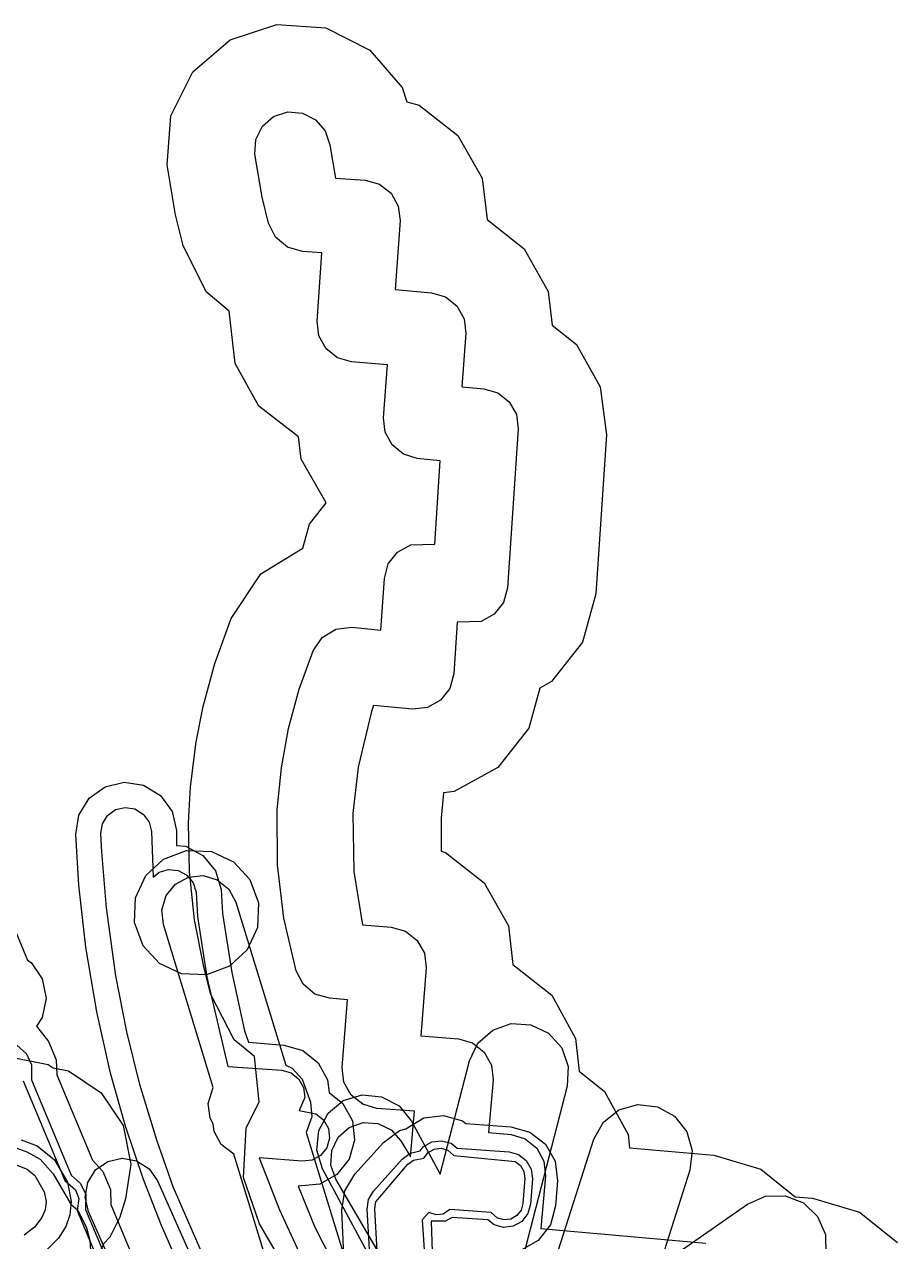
# Model space of a CAD drawing. Header units: metres. Extents: x -2677 to -840, y 169 to 1487.
# Drawn here: x -1559.93 to -1525.31, y 258.62 to 306.88 of the extents above; entities that cross this region are included whole.
import ezdxf

# ---------------------------------------------------------------- set-up
doc = ezdxf.new("R2010")
doc.units = ezdxf.units.M
doc.layers.add('AI_GREENING_EXCLUSIONS', color=1, linetype='Continuous')

msp = doc.modelspace()

# ---------------------------------------------------------------- linework, layer by layer
at = {"layer": 'AI_GREENING_EXCLUSIONS'}
for points in [[(-1546.921, 253.024), (-1550.611, 259.322), (-1551.25, 261.165), (-1551.135, 263.113), (-1550.628, 264.157), (-1550.807, 265.96), (-1551.611, 266.621), (-1552.536, 268.421), (-1552.821, 269.506), (-1553.181, 271.379), (-1553.384, 273.291), (-1553.424, 275.222), (-1553.348, 276.653), (-1553.126, 278.43), (-1552.85, 279.828), (-1552.385, 281.539), (-1551.74, 283.326), (-1550.552, 285.091), (-1548.892, 286.107), (-1548.632, 287.06), (-1547.968, 287.905), (-1548.957, 289.638), (-1549.062, 290.526), (-1550.632, 291.74), (-1551.581, 293.425), (-1551.808, 295.504), (-1552.723, 296.267), (-1553.639, 298.108), (-1553.934, 299.32), (-1554.274, 301.304), (-1554.129, 303.25), (-1553.251, 304.992), (-1551.773, 306.266), (-1549.92, 306.877), (-1547.975, 306.732), (-1546.233, 305.854), (-1544.959, 304.376), (-1544.769, 303.801), (-1544.288, 303.667), (-1542.751, 302.471), (-1541.789, 300.778), (-1541.583, 299.146), (-1540.117, 297.983), (-1539.17, 296.291), (-1539.008, 294.947), (-1538.048, 294.186), (-1537.103, 292.51), (-1536.86, 290.602), (-1537.285, 284.298), (-1537.809, 282.384), (-1539.035, 280.825), (-1539.504, 280.565), (-1539.937, 278.978), (-1541.163, 277.417), (-1542.9, 276.456), (-1543.317, 276.412), (-1543.412, 275.406), (-1543.412, 274.093), (-1543.236, 274.044), (-1541.701, 272.835), (-1540.747, 271.131), (-1540.568, 269.609), (-1539.028, 268.387), (-1538.08, 266.671), (-1537.937, 265.379), (-1536.935, 264.571), (-1535.999, 262.86), (-1535.943, 262.339), (-1532.605, 262.042), (-1530.733, 261.493), (-1529.371, 260.397), (-1528.695, 260.336), (-1526.831, 259.791), (-1525.314, 258.576)], [(-1543.901, 254.794), (-1547.591, 261.091), (-1547.783, 261.644), (-1547.748, 262.229), (-1547.493, 262.755), (-1547.055, 263.144), (-1546.502, 263.336), (-1545.918, 263.301), (-1545.392, 263.046), (-1545.003, 262.608), (-1544.631, 261.974), (-1544.472, 263.783), (-1545.955, 263.901), (-1546.518, 264.061), (-1546.978, 264.423), (-1547.263, 264.934), (-1547.331, 265.516), (-1547.117, 268.208), (-1547.834, 268.263), (-1548.417, 268.432), (-1548.886, 268.818), (-1549.163, 269.358), (-1549.646, 271.442), (-1549.894, 273.551), (-1549.904, 275.731), (-1549.743, 277.402), (-1549.458, 278.964), (-1549.035, 280.526), (-1548.488, 282.033), (-1548.131, 282.563), (-1547.587, 282.896), (-1546.953, 282.972), (-1545.798, 282.863), (-1545.662, 284.912), (-1545.505, 285.487), (-1545.137, 285.955), (-1544.616, 286.243), (-1543.667, 286.272), (-1543.444, 289.575), (-1544.357, 289.668), (-1544.904, 289.838), (-1545.348, 290.2), (-1545.623, 290.703), (-1545.69, 291.272), (-1545.531, 293.374), (-1546.959, 293.495), (-1547.517, 293.655), (-1547.972, 294.015), (-1548.257, 294.521), (-1548.328, 295.096), (-1548.135, 297.814), (-1548.911, 297.871), (-1549.503, 298.042), (-1549.977, 298.437), (-1550.252, 298.989), (-1550.505, 300.022), (-1550.8, 301.731), (-1550.756, 302.315), (-1550.493, 302.837), (-1550.05, 303.219), (-1549.494, 303.403), (-1548.91, 303.359), (-1548.387, 303.096), (-1548.005, 302.652), (-1547.822, 302.097), (-1547.599, 300.783), (-1546.423, 300.696), (-1545.859, 300.54), (-1545.398, 300.181), (-1545.11, 299.673), (-1545.037, 299.094), (-1545.231, 296.359), (-1543.796, 296.237), (-1543.237, 296.076), (-1542.782, 295.715), (-1542.498, 295.207), (-1542.428, 294.629), (-1542.588, 292.51), (-1541.715, 292.432), (-1541.161, 292.271), (-1540.709, 291.912), (-1540.425, 291.41), (-1540.352, 290.837), (-1540.777, 284.533), (-1540.934, 283.959), (-1541.302, 283.491), (-1541.823, 283.203), (-1542.771, 283.174), (-1542.907, 281.125), (-1543.064, 280.551), (-1543.432, 280.083), (-1543.953, 279.794), (-1544.545, 279.732), (-1546.09, 279.877), (-1546.169, 279.638), (-1546.705, 277.421), (-1546.907, 275.593), (-1546.866, 273.296), (-1546.533, 271.172), (-1545.387, 271.083), (-1544.823, 270.924), (-1544.362, 270.561), (-1544.076, 270.05), (-1544.008, 269.468), (-1544.222, 266.773), (-1542.727, 266.654), (-1542.161, 266.493), (-1541.7, 266.127), (-1541.416, 265.612), (-1541.351, 265.028), (-1541.535, 262.938), (-1540.637, 262.858), (-1540.075, 262.693), (-1539.619, 262.326), (-1539.339, 261.812), (-1539.276, 261.231), (-1539.462, 259.139), (-1532.916, 258.556)], [(-1553.275, 256.479), (-1554.496, 259.258), (-1555.207, 261.084), (-1555.916, 263.189), (-1556.512, 265.299), (-1557.064, 267.732), (-1557.497, 270.288), (-1557.771, 272.752), (-1557.895, 274.757), (-1557.772, 275.528), (-1557.364, 276.193), (-1556.732, 276.651), (-1555.973, 276.833), (-1555.203, 276.71), (-1554.538, 276.302), (-1554.079, 275.67), (-1553.898, 274.911), (-1553.899, 274.325), (-1553.54, 274.289), (-1552.852, 273.921), (-1552.357, 273.317), (-1552.131, 272.571), (-1552.073, 271.63), (-1551.711, 269.292), (-1551.21, 266.978), (-1551.044, 266.525), (-1549.65, 266.409), (-1548.899, 266.194), (-1548.289, 265.708), (-1547.91, 265.026), (-1547.853, 264.525), (-1547.308, 264.092), (-1546.93, 263.409), (-1546.841, 262.634), (-1547.056, 261.884), (-1547.542, 261.273), (-1548.224, 260.895), (-1549.073, 260.812), (-1548.415, 259.194), (-1546.814, 256.06)], [(-1562.289, 275.746), (-1559.804, 269.779), (-1559.657, 269.681), (-1559.223, 269.033), (-1559.069, 268.268), (-1559.22, 267.503), (-1559.453, 267.153), (-1558.971, 266.547), (-1558.669, 265.825), (-1558.649, 265.229), (-1557.233, 261.841), (-1556.821, 261.403), (-1556.519, 260.681), (-1556.5, 260.085), (-1555.084, 256.697)], [(-1552.068, 256.272), (-1554.032, 260.793), (-1554.687, 262.635), (-1555.358, 264.849), (-1555.875, 266.932), (-1556.309, 269.149), (-1556.682, 271.851), (-1556.861, 274.074), (-1556.896, 274.796), (-1556.834, 275.181), (-1556.63, 275.514), (-1556.314, 275.743), (-1555.935, 275.833), (-1555.55, 275.772), (-1555.217, 275.568), (-1554.988, 275.252), (-1554.897, 274.873), (-1554.822, 273.069), (-1554.592, 273.258), (-1554.219, 273.371), (-1553.83, 273.332), (-1553.486, 273.148), (-1553.239, 272.846), (-1553.126, 272.473), (-1553.067, 271.508), (-1552.695, 269.106), (-1551.868, 265.558), (-1549.732, 265.412), (-1549.357, 265.305), (-1549.052, 265.062), (-1548.862, 264.721), (-1548.818, 264.333), (-1549.036, 263.819), (-1548.377, 263.688), (-1548.071, 263.445), (-1547.882, 263.104), (-1547.838, 262.717), (-1547.945, 262.341), (-1548.188, 262.036), (-1548.529, 261.847), (-1548.917, 261.803), (-1550.629, 261.945), (-1549.813, 259.874), (-1548.81, 257.695)], [(-1550.033, 256.873), (-1551.628, 262.079), (-1552.133, 262.464), (-1552.411, 262.979), (-1552.441, 263.283), (-1552.573, 263.511), (-1552.649, 264.091), (-1552.441, 264.731), (-1554.421, 271.194), (-1554.48, 271.776), (-1554.312, 272.336), (-1553.942, 272.79), (-1553.426, 273.067), (-1552.844, 273.126), (-1552.284, 272.958), (-1551.83, 272.588), (-1551.553, 272.072), (-1549.573, 265.611), (-1549.312, 265.488), (-1548.919, 265.054), (-1548.595, 264.149), (-1548.536, 263.566), (-1548.756, 262.943), (-1546.819, 256.622)], [(-1544.559, 254.893), (-1548.108, 261.5), (-1548.336, 262.246), (-1548.261, 263.023), (-1547.895, 263.712), (-1547.293, 264.208), (-1546.546, 264.436), (-1545.77, 264.361), (-1545.081, 263.995), (-1544.584, 263.393), (-1543.453, 261.286), (-1542.289, 265.782), (-1541.95, 266.485), (-1541.367, 267.005), (-1540.631, 267.262), (-1539.852, 267.217), (-1539.149, 266.878), (-1538.629, 266.296), (-1538.372, 265.559), (-1538.417, 264.78), (-1540.283, 257.568)], [(-1560.224, 266.4), (-1559.853, 266.068), (-1559.649, 265.627), (-1559.651, 265.031), (-1558.075, 261.256), (-1557.704, 260.924), (-1557.499, 260.483), (-1557.502, 259.887), (-1555.925, 256.112)], [(-1560.518, 265.939), (-1558.987, 265.635), (-1558.788, 265.501), (-1558.788, 265.501), (-1558.185, 265.382), (-1556.888, 264.514), (-1556.02, 263.217), (-1555.716, 261.686), (-1555.923, 260.315), (-1556.149, 259.59), (-1556.542, 258.8), (-1556.791, 258.533), (-1557.02, 257.984), (-1558.143, 256.84), (-1559.652, 256.193), (-1561.313, 256.177)], [(-1559.984, 264.998), (-1558.332, 261.045), (-1557.899, 260.676), (-1557.774, 260.326), (-1557.834, 259.854), (-1556.183, 255.901)], [(-1538.973, 257.637), (-1537.356, 262.673), (-1536.977, 263.355), (-1536.366, 263.841), (-1535.616, 264.055), (-1534.84, 263.966), (-1534.158, 263.587), (-1533.673, 262.976), (-1533.458, 262.226), (-1533.547, 261.45), (-1534.761, 257.668), (-1531.271, 260.107), (-1530.556, 260.42), (-1529.776, 260.436), (-1529.049, 260.153), (-1528.486, 259.612), (-1528.172, 258.898), (-1528.156, 258.117)], [(-1547.224, 257.19), (-1547.343, 259.863), (-1547.228, 260.627), (-1546.832, 261.29), (-1545.696, 262.553), (-1545.065, 263.023), (-1544.81, 263.086), (-1544.094, 263.519), (-1543.32, 263.615), (-1542.568, 263.407), (-1542.429, 263.299), (-1540.647, 263.169), (-1539.895, 262.962), (-1539.28, 262.482), (-1538.894, 261.804), (-1538.798, 261.029), (-1538.871, 260.032), (-1539.078, 259.28), (-1539.558, 258.664), (-1540.236, 258.279)], [(-1561.144, 262.656), (-1559.833, 262.176), (-1559.311, 261.891), (-1558.794, 261.307), (-1558.091, 260.103), (-1557.817, 259.866), (-1557.468, 259.168), (-1557.331, 258.667), (-1557.288, 257.873)], [(-1561.144, 262.656), (-1559.833, 262.176), (-1559.311, 261.891), (-1558.794, 261.307), (-1558.091, 260.103), (-1557.817, 259.866), (-1557.468, 259.168), (-1557.331, 258.667), (-1557.288, 257.873)], [(-1560.063, 262.65), (-1559.422, 262.419), (-1558.736, 261.862), (-1558.225, 260.975), (-1558.07, 260.21), (-1558.128, 259.685), (-1558.294, 259.217), (-1558.575, 258.76), (-1559.036, 258.291)], [(-1546.169, 256.946), (-1546.344, 259.908), (-1546.287, 260.29), (-1546.089, 260.621), (-1544.952, 261.884), (-1544.637, 262.119), (-1544.246, 262.214), (-1544.119, 262.377), (-1543.78, 262.569), (-1543.393, 262.618), (-1543.016, 262.514), (-1542.77, 262.322), (-1540.72, 262.172), (-1540.344, 262.068), (-1540.036, 261.829), (-1539.844, 261.489), (-1539.795, 261.102), (-1539.868, 260.105), (-1539.972, 259.728), (-1540.212, 259.421), (-1540.551, 259.228), (-1540.938, 259.18), (-1541.314, 259.284), (-1541.561, 259.476), (-1542.969, 259.579), (-1543.242, 259.424), (-1543.803, 259.424), (-1543.748, 257.801)], [(-1545.886, 257.046), (-1546.045, 259.921), (-1546.004, 260.188), (-1544.729, 261.683), (-1544.508, 261.848), (-1544.095, 261.921), (-1543.923, 262.15), (-1543.685, 262.285), (-1543.414, 262.318), (-1543.151, 262.246), (-1542.909, 262.031), (-1540.479, 261.8), (-1540.263, 261.632), (-1540.128, 261.395), (-1540.095, 261.124), (-1540.167, 260.126), (-1540.24, 259.863), (-1540.408, 259.648), (-1540.645, 259.513), (-1540.916, 259.479), (-1541.18, 259.552), (-1541.422, 259.767), (-1543.065, 259.887), (-1543.336, 259.709), (-1543.607, 259.675), (-1543.896, 259.768), (-1544.159, 259.476), (-1544.044, 257.697)], [(-1560.299, 261.678), (-1559.817, 261.494), (-1559.52, 261.241), (-1559.148, 260.59), (-1559.07, 260.207), (-1559.111, 259.874), (-1559.234, 259.573), (-1559.529, 259.192), (-1559.938, 258.879)], [(-1554.35, 252.946), (-1557.393, 259.815), (-1557.521, 260.386), (-1557.42, 260.963), (-1557.107, 261.457), (-1556.629, 261.794), (-1556.057, 261.922), (-1555.481, 261.822), (-1554.986, 261.508), (-1554.65, 261.03), (-1552.239, 255.587)]]:
    msp.add_lwpolyline(points, dxfattribs=at)
msp.add_lwpolyline([(-1550.686, 271.069), (-1551.095, 270.187), (-1551.794, 269.54), (-1552.711, 269.199), (-1553.697, 269.238), (-1554.579, 269.647), (-1555.226, 270.346), (-1555.567, 271.263), (-1555.528, 272.249), (-1555.119, 273.131), (-1554.42, 273.778), (-1553.503, 274.119), (-1552.517, 274.08), (-1551.635, 273.671), (-1550.988, 272.972), (-1550.647, 272.055), (-1550.686, 271.069)], close=True, dxfattribs=at)

doc.saveas('drawing.dxf')
